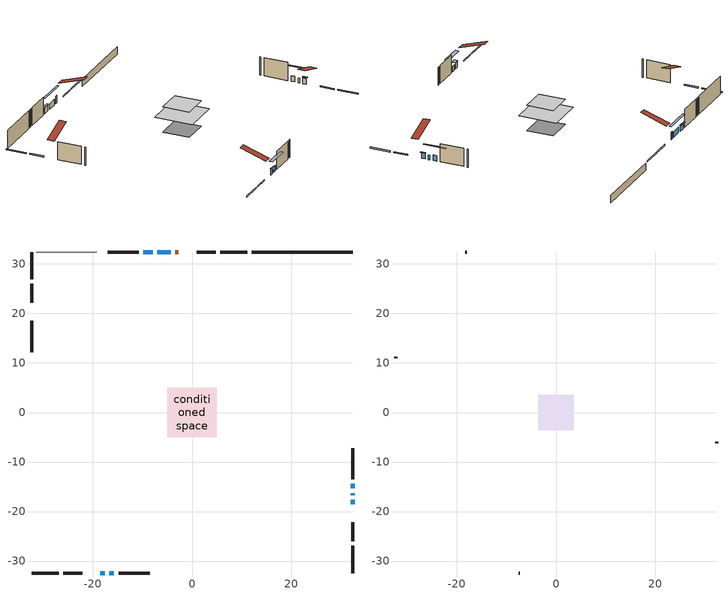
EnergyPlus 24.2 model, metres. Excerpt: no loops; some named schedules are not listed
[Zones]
conditioned space
 floor adiabatic (AdiabaticFloorConstruction): -5.04,-5.04 -5.04,5.04 5.04,5.04 5.04,-5.04 z3.2
 floor foundation (Slab1 construction): -3.56,-3.56 -3.56,3.56 3.56,3.56 3.56,-3.56 z-1.17
 wall outside (RimJoist1 construction): 11.15,32.41 5.68,32.41 / -32.41,-32.41 -26.94,-32.41 / -32.41,32.41 -32.41,26.94 / 32.41,-32.41 32.41,-26.94 z0.76:1.06
 wall outside (RimJoist2 construction): 4.75,32.41 0.94,32.41 / -26.01,-32.41 -22.2,-32.41 / -32.41,26.01 -32.41,22.2 / 32.41,-26.01 32.41,-22.2 z0.76:1.06
 wall outside (AdiabaticWallConstruction 1): -2.75,32.41 -3.37,32.41 z0.76:2.79
 wall outside (AdiabaticWallConstruction): 32.41,-18.51 32.41,-17.59 / -18.51,-32.41 -17.59,-32.41 / 32.41,-15.34 32.41,-14.42 / -16.67,-32.41 -15.75,-32.41 z0.76:2.29; -4.3,32.41 -7.04,32.41 / -7.97,32.41 -9.8,32.41 z0.76:2.28; 32.41,-16.67 32.41,-16.26 z0.76:1.98
 wall outside (Wall1 construction): -10.73,32.41 -17.05,32.41 / -14.82,-32.41 -8.5,-32.41 / -32.41,18.51 -32.41,12.19 / 32.41,-13.49 32.41,-7.17 z0.76:5.64
 wall foundation (FoundationWall1 construction): 32.41,32.41 12.08,32.41 z-1.17:0.76
 wall adiabatic (Wall4 construction): -19.21,32.41 -31.48,32.41 z0.76:5.64
 window (WindowConstruction): 32.41,-18.51 32.41,-17.6 z0.76:2.28
 window (WindowConstruction 5): -18.51,-32.41 -17.6,-32.41 z0.76:2.28
 window (WindowConstruction 1): -4.3,32.41 -7.04,32.41 z0.76:2.28
 window (WindowConstruction 2): -7.97,32.41 -9.8,32.41 z0.76:2.28
 window (WindowConstruction 6): 32.41,-16.67 32.41,-16.27 z0.76:1.98
 window (WindowConstruction 3): 32.41,-15.34 32.41,-14.42 z0.76:2.28
 window (WindowConstruction 4): -16.67,-32.41 -15.75,-32.41 z0.76:2.28
 door (Door): -2.75,32.41 -3.37,32.41 z0.76:2.79
 ceiling adiabatic (AdiabaticFloorConstruction): 5.04,-5.04 5.04,5.04 -5.04,5.04 -5.04,-5.04 z3.2
attic - vented
 floor to conditioned space (Floor1 construction Reversed): -3.56,-3.56 -3.56,3.56 3.56,3.56 3.56,-3.56 z5.64
 wall outside (Wall3 construction): -17.98,32.41 -18.28,32.41 / -7.57,-32.41 -7.27,-32.41 / -32.41,11.26 -32.41,10.96 / 32.41,-6.24 32.41,-5.94 z0.76:5.64
 roof outside (Roof1 construction): -1.82,32.41,5.64 -1.82,25.47,7.95 0.01,25.47,7.95 0.01,32.41,5.64; -19.44,-32.41,5.64 -19.44,-25.47,7.95 -21.27,-25.47,7.95 -21.27,-32.41,5.64; -32.41,19.44,5.64 -25.47,19.44,7.95 -25.47,21.27,7.95 -32.41,21.27,5.64; 32.41,-19.44,5.64 25.47,-19.44,7.95 25.47,-21.27,7.95 32.41,-21.27,5.64
shading: 32.41,-17.39 32.41,-18.71 32.87,-18.71 32.87,-17.39 z2.49; -17.39,-32.41 -18.71,-32.41 -18.71,-33.32 -17.39,-33.32 z2.49; -9.6,32.41 -1.74,32.41 -1.74,32.87 -9.6,32.87 z4.84; -10,32.41 -7.77,32.41 -7.77,32.87 -10,32.87 z2.49; 32.41,-11.86 32.41,-17.9 32.82,-17.9 32.82,-11.86 z4.84; -13.19,-32.41 -19.23,-32.41 -19.23,-33.32 -13.19,-33.32 z4.84
[Building]
Building 1: Terrain=Suburbs
[Site:Location]
Quebec Intl AP_QC: Latitude {deg}=46.8; Longitude {deg}=-71.38; Time Zone {hr}=-5; Elevation {m}=74; Keep Site Location Information=Yes
[Site:GroundTemperature:Shallow]
0.0108218, -2.24938, -2.43038, -1.3578, 2.94801, 7.23376, 10.9493, 13.303, 13.5029, 11.5886, 7.96783, 3.81355
[Site:WaterMainsTemperature]
Calculation Method=Schedule; Temperature Schedule=mains temperature schedule
[Material] Roughness=Rough; Thermal Absorptance=0.9
Name | Thickness {m} | Conductivity {W/m-K} | Density {kg/m3} | Specific Heat {J/kg-K} | Solar Absorptance | Visible Absorptance
asphalt or fiberglass shingles | 0.00635 | 0.162714 | 1121.4 | 1465.45 | 0.4 | 0.4
ceiling loosefill ins | 0.0846667 | 0.0480833 | 16.02 | 1046.75 | 0.7 | 0.7
ceiling stud and cavity | 0.1397 | 0.0796558 | 65.682 | 1177.47 | 0.7 | 0.7
concrete 4.0 in. | 0.1016 | 1.803125 | 2242.8 | 837.4 | 0.7 | 0.7
concrete 8.0 in. | 0.2032 | 1.803125 | 2242.8 | 837.4 | 0.7 | 0.7
door material | 0.04445 | 0.188738 | 512.64 | 1214.23 | 0.7 | 0.7
exterior vertical ins | 0.0460229 | 0.029427 | 32.04 | 1214.23 | 0.7 | 0.7
floor covering | 0.0127 | 0.0433444 | 54.468 | 1339.84 | 0.6 | 0.6
floor rigid ins; wall rigid ins | 0.512978 | 0.029427 | 32.04 | 1214.23 | 0.7 | 0.7
floor stud and cavity | 0.1397 | 1.75129 | 37.0049 | 1207.88 | 0.7 | 0.7
furniture material conditioned space 1 | 0.1524 | 0.115458 | 640.8 | 1214.23 | 0.6 | 0.6
gypsum board | 0.0127 | 0.160291 | 801 | 837.4 | 0.6 | 0.6
gypsum board 1 | 0.0127 | 0.160291 | 801 | 837.4 | 0.7 | 0.7
osb sheathing 0.5 in. | 0.0127 | 0.115458 | 512.64 | 1214.23 | 0.7 | 0.7
osb sheathing 0.5 in. 1 | 0.0127 | 0.115458 | 512.64 | 1214.23 | 0.4 | 0.4
osb sheathing 0.75 in. | 0.01905 | 0.115458 | 512.64 | 1214.23 | 0.7 | 0.7
osb sheathing 2.0 in. | 0.0508 | 0.115458 | 512.64 | 1214.23 | 0.7 | 0.7
rim joist stud and cavity | 0.0508 | 0.177588 | 50.32683 | 1063.81 | 0.6 | 0.6
rim joist stud and cavity 1 | 0.0508 | 0.0297552 | 125.044 | 1163.47 | 0.6 | 0.6
wall stud and cavity | 0.1397 | 0.0934493 | 139.0536 | 1170.24 | 0.7 | 0.7
wall stud and cavity 1 | 0.0889 | 6.9971 | 50.32683 | 1063.81 | 0.6 | 0.6
wall stud and cavity 2 | 0.1397 | 0.084264 | 139.0536 | 1170.24 | 0.7 | 0.7
wall stud and cavity 3 | 0.0889 | 0.380278 | 52.3479 | 1209.89 | 0.7 | 0.7
wall stud and cavity 4 | 0.0889 | 0.391764 | 83.0341 | 1211.67 | 0.7 | 0.7
wood siding | 0.0254 | 0.102417 | 544.68 | 1172.36 | 0.4 | 0.4
wood siding 1 | 0.00254 | 0.102417 | 544.68 | 1172.36 | 0.4 | 0.4
wood siding 2; wood siding 3; wood siding 4 | 0.0254 | 0.102417 | 544.68 | 1172.36 | 0.7 | 0.7
[WindowMaterial:SimpleGlazingSystem]
Name | U-Factor {W/m2-K} | Solar Heat Gain Coefficient
WindowMaterial | 2.927009 | 0.66
WindowMaterial 1 | 3.30232 | 0.66
WindowMaterial 2 | 6.779532 | 0.73
[Construction]
AdiabaticFloorConstruction: floor stud and cavity, floor rigid ins, osb sheathing 0.75 in., floor covering
AdiabaticWallConstruction: wood siding 3, wall rigid ins, wall stud and cavity 3, gypsum board
AdiabaticWallConstruction 1: wood siding 4, wall rigid ins, wall stud and cavity 3, gypsum board
Door: door material
Floor1 construction Reversed: gypsum board, ceiling stud and cavity, ceiling loosefill ins
FoundationWall1 construction: concrete 8.0 in., gypsum board 1
furniture construction conditioned space 1: furniture material conditioned space 1
PartitionWallConstruction: gypsum board, wall stud and cavity 4, gypsum board
RimJoist1 construction: wood siding 2, rim joist stud and cavity
RimJoist2 construction: wood siding 2, osb sheathing 2.0 in., rim joist stud and cavity 1
Roof1 construction: asphalt or fiberglass shingles
Slab1 construction: concrete 4.0 in.
Wall1 construction: wood siding, osb sheathing 0.5 in., wall stud and cavity, gypsum board
Wall3 construction: wood siding 1, wall stud and cavity 1
Wall4 construction: osb sheathing 0.5 in. 1, wall stud and cavity 2, gypsum board
WindowConstruction: WindowMaterial
WindowConstruction 1; WindowConstruction 2; WindowConstruction 3; WindowConstruction 4; WindowConstruction 5: WindowMaterial 1
WindowConstruction 6: WindowMaterial 2
[Zone] Multiplier=1; Part of Total Floor Area=Yes
Name | Volume {m3}
attic - vented | 19.0435
conditioned space | 360.9
[Space]
Name | Zone | Volume {m3}
attic - vented 1 | attic - vented | 19.0435
conditioned space 1 | conditioned space | 360.9
[ZoneInfiltration:EffectiveLeakageArea]
infil attic - vented 1: Zone or Space=attic - vented 1; Schedule=Always On Discrete; Effective Air Leakage Area {cm2}=1873.11; Stack Coefficient=0.000499927; Wind Coefficient=1.51068e-05
[ZoneMixing]
whole house fan mix: Zone or Space=attic - vented; Schedule=Always On Continuous; Design Flow Rate Calculation Method=Flow/Zone; Design Flow Rate {m3/s}=0; Source Zone or Space=conditioned space
[SurfaceProperty:ExposedFoundationPerimeter]
Slab1: Exposed Perimeter Calculation Method=TotalExposedPerimeter; Total Exposed Perimeter {m}=20.33
[InternalMass] Zone or ZoneList=conditioned space; Space or SpaceList=conditioned space 1
Name | Construction | Surface Area {m2}
furniture mass conditioned space 1 | furniture construction conditioned space 1 | 60.8921
partition wall mass | PartitionWallConstruction | 152.23
[Lights]
interior lighting: Zone or ZoneList or Space or SpaceList=conditioned space 1; Schedule=interior lighting schedule; Design Level Calculation Method=LightingLevel; Lighting Level {W}=343.2; Return Air Fraction=0; Fraction Radiant=0.6; Fraction Visible=0.2; Fraction Replaceable=1
[People]
occupants: Zone or ZoneList or Space or SpaceList=conditioned space 1; Number of People Schedule=occupants schedule; Number of People Calculation Method=People; Number of People=3; Fraction Radiant=0.314171; Sensible Heat Fraction=0.56303; Activity Level Schedule=occupants activity schedule; Carbon Dioxide Generation Rate {m3/s-W}=0; Enable ASHRAE 55 Comfort Warnings=No; Mean Radiant Temperature Calculation Type=EnclosureAveraged
[ElectricEquipment] Zone or ZoneList or Space or SpaceList=conditioned space 1; Design Level Calculation Method=EquipmentLevel
Name | Schedule | Design Level {W} | Fraction Latent | Fraction Radiant | Fraction Lost
clothes dryer | clothes dryer schedule | 140.772 | 0.015 | 0.081 | 0.85
clothes washer | clothes washer schedule | 32.1985 | 0.03 | 0.162 | 0.7
cooking range | cooking range schedule | 208.969 | 0.08 | 0.432 | 0.2
dishwasher | dishwasher schedule | 66.8632 | 0.3 | 0.18 | 0.4
fridge | fridge schedule | 72.9452 | 0 | 0.6 | 0
mech vent house fan | mech vent house fan schedule | 0 | 0 | 0 | 1
mech vent house fan cfis | mech vent house fan cfis schedule | 0 | 0 | 0 | 0
misc plug loads | misc plug loads schedule | 494.7 | 0.045 | 0.513 | 0.1
whole house fan | Always On Discrete | 0 | 0 | 0 | 1
[OtherEquipment] Zone or ZoneList or Space or SpaceList=conditioned space 1; Design Level Calculation Method=EquipmentLevel
Name | Fuel Type | Schedule | Design Level {W} | Fraction Latent | Fraction Radiant | Fraction Lost
clothes dryer 1 | Electricity | clothes dryer schedule | 0 | 0.015 | 0.081 | 0.85
cooking range 1 | Electricity | cooking range schedule | 0 | 0.08 | 0.432 | 0.2
general water use latent | None | general water use schedule | 59.3978 | 1 | 0 | 0
general water use sensible | None | general water use schedule | -58.539 | 0 | 0.6 | 0
mech vent house fan latent load | None | Always On Discrete | 0 | 1 | 0 | 0
mech vent house fan sensible load | None | Always On Discrete | 0 | 0 | 0 | 0
water heater energy adjustment1 | Electricity | Always On Discrete | 0.01 | 0 | 0 | 1
[ZoneInfiltration:DesignFlowRate] Zone or ZoneList or Space or SpaceList=conditioned space 1; Schedule=Always On Discrete; Design Flow Rate Calculation Method=Flow/Zone; Design Flow Rate {m3/s}=0
infil flow; natural vent flow; whole house fan flow
[ZoneControl:Thermostat]
conditioned space Thermostat: Zone or ZoneList=conditioned space; Control Type Schedule=conditioned space Thermostat Schedule; Control 1=conditioned space temperature setpoint; Temperature Difference Between Cutout And Setpoint {deltaC}=0
[ZoneHVAC:Baseboard:Convective:Electric]
electric baseboard: Availability Schedule=Always On Discrete; Heating Design Capacity {W}=11377.9; Efficiency=1
[Zone equipment]
conditioned space: electric baseboard
[Foundation:Kiva]
Foundation Kiva 1: Initial Indoor Air Temperature {C}=18; Wall Height Above Grade {m}=0.759988; Wall Depth Below Slab {m}=0.2032; Custom Block Material Name 1=exterior vertical ins; Custom Block Depth 1 {m}=1.92999; Custom Block X Position 1 {m}=0.2159; Custom Block Z Position 1 {m}=0
[Foundation:Kiva:Settings]
Soil Conductivity {W/m-K}=0.849921; Soil Density {kg/m3}=1842.3; Soil Specific Heat {J/kg-K}=418.7; Ground Solar Absorptivity=0.9; Ground Thermal Absorptivity=0.9; Ground Surface Roughness {m}=0.03; Far-Field Width {m}=40; Deep-Ground Boundary Condition=ZeroFlux; Deep-Ground Depth {m}=40; Minimum Cell Dimension {m}=0.2; Maximum Cell Growth Coefficient=3; Simulation Timestep=Timestep
[Exterior:Lights]
exterior lighting: Schedule=exterior lighting schedule; Design Level {W}=75.6
[EnergyManagementSystem:GlobalVariable]
infil_program_Qfan
infil_program_Qinf
natural_vent_program_Qnv
natural_vent_program_Qwhf
[EnergyManagementSystem:Sensor]
Name | Output:Variable or Output:Meter Index Key | Output:Variable or Output:Meter
airflow_gain | infil flow | Infiltration Sensible Heat Gain Energy
airflow_gain_1 | natural vent flow | Infiltration Sensible Heat Gain Energy
airflow_gain_2 | whole house fan flow | Infiltration Sensible Heat Gain Energy
airflow_loss | infil flow | Infiltration Sensible Heat Loss Energy
airflow_loss_1 | natural vent flow | Infiltration Sensible Heat Loss Energy
airflow_loss_2 | whole house fan flow | Infiltration Sensible Heat Loss Energy
clg_load_cond |  | Cooling:EnergyTransfer:Zone:CONDITIONED SPACE
clg_sp_s; clg_sp_s_1 | cooling setpoint | Schedule Value
clothes_dryer_exhaust_0_sch_s | clothes dryer exhaust 0 schedule | Schedule Value
conditioned_space_clg_unmet_s | conditioned space | Zone Cooling Setpoint Not Met Time
conditioned_space_htg_unmet_s | conditioned space | Zone Heating Setpoint Not Met Time
cool_season | cooling season schedule | Schedule Value
fridge_tin_s | conditioned space | Zone Mean Air Temperature
htg_load_cond |  | Heating:EnergyTransfer:Zone:CONDITIONED SPACE
htg_sp_s; htg_sp_s_1 | heating setpoint | Schedule Value
ig_ee_conv | clothes dryer | Electric Equipment Convective Heating Energy
ig_ee_conv_2 | cooking range | Electric Equipment Convective Heating Energy
ig_ee_conv_4 | fridge | Electric Equipment Convective Heating Energy
ig_ee_conv_5 | misc plug loads | Electric Equipment Convective Heating Energy
ig_ee_conv_6 | whole house fan | Electric Equipment Convective Heating Energy
ig_ee_rad | clothes dryer | Electric Equipment Radiant Heating Energy
ig_ee_rad_2 | cooking range | Electric Equipment Radiant Heating Energy
ig_ee_rad_4 | fridge | Electric Equipment Radiant Heating Energy
ig_ee_rad_5 | misc plug loads | Electric Equipment Radiant Heating Energy
ig_ee_rad_6 | whole house fan | Electric Equipment Radiant Heating Energy
ig_lgt_conv | interior lighting | Lights Convective Heating Energy
ig_lgt_rad | interior lighting | Lights Radiant Heating Energy
ig_lgt_vis | interior lighting | Lights Visible Radiation Heating Energy
ig_oe_conv | clothes dryer 1 | Other Equipment Convective Heating Energy
ig_oe_conv_1 | cooking range 1 | Other Equipment Convective Heating Energy
ig_oe_conv_2 | general water use latent | Other Equipment Convective Heating Energy
ig_oe_conv_3 | general water use sensible | Other Equipment Convective Heating Energy
ig_oe_conv_4 | water heater energy adjustment1 | Other Equipment Convective Heating Energy
ig_oe_rad | clothes dryer 1 | Other Equipment Radiant Heating Energy
ig_oe_rad_1 | cooking range 1 | Other Equipment Radiant Heating Energy
ig_oe_rad_2 | general water use latent | Other Equipment Radiant Heating Energy
ig_oe_rad_3 | general water use sensible | Other Equipment Radiant Heating Energy
ig_oe_rad_4 | water heater energy adjustment1 | Other Equipment Radiant Heating Energy
ig_ppl_conv | occupants | People Convective Heating Energy
ig_ppl_rad | occupants | People Radiant Heating Energy
im_conv | furniture mass conditioned space 1 | Surface Inside Face Convection Heat Gain Energy
im_conv_1 | partition wall mass | Surface Inside Face Convection Heat Gain Energy
im_ig | furniture mass conditioned space 1 | Surface Inside Face Internal Gains Radiation Heat Gain Energy
im_ig_1 | partition wall mass | Surface Inside Face Internal Gains Radiation Heat Gain Energy
im_lgt | furniture mass conditioned space 1 | Surface Inside Face Lights Radiation Heat Gain Energy
im_lgt_1 | partition wall mass | Surface Inside Face Lights Radiation Heat Gain Energy
im_sol | furniture mass conditioned space 1 | Surface Inside Face Solar Radiation Heat Gain Energy
im_sol_1 | partition wall mass | Surface Inside Face Solar Radiation Heat Gain Energy
im_surf | furniture mass conditioned space 1 | Surface Inside Face Net Surface Thermal Radiation Heat Gain Energy
im_surf_1 | partition wall mass | Surface Inside Face Net Surface Thermal Radiation Heat Gain Energy
mv_conv | mech vent house fan | Electric Equipment Convective Heating Energy
mv_conv_1 | mech vent house fan cfis | Electric Equipment Convective Heating Energy
mv_conv_2 | mech vent house fan latent load | Other Equipment Convective Heating Energy
mv_conv_3 | mech vent house fan sensible load | Other Equipment Convective Heating Energy
mv_rad | mech vent house fan | Electric Equipment Radiant Heating Energy
mv_rad_1 | mech vent house fan cfis | Electric Equipment Radiant Heating Energy
mv_rad_2 | mech vent house fan latent load | Other Equipment Radiant Heating Energy
mv_rad_3 | mech vent house fan sensible load | Other Equipment Radiant Heating Energy
natural_vent_s | natural vent schedule | Schedule Value
out_pb_s |  | Site Outdoor Air Barometric Pressure
out_wt_s |  | Site Outdoor Air Humidity Ratio
site_vw_s |  | Site Wind Speed
ss_back_out | Window1 | Surface Window Shortwave from Zone Back Out Window Heat Transfer Rate
ss_back_out_1 | Window10 | Surface Window Shortwave from Zone Back Out Window Heat Transfer Rate
ss_back_out_2 | Window2 | Surface Window Shortwave from Zone Back Out Window Heat Transfer Rate
ss_back_out_3 | Window3 | Surface Window Shortwave from Zone Back Out Window Heat Transfer Rate
ss_back_out_4 | Window5 | Surface Window Shortwave from Zone Back Out Window Heat Transfer Rate
ss_back_out_5 | Window6 | Surface Window Shortwave from Zone Back Out Window Heat Transfer Rate
ss_back_out_6 | Window9 | Surface Window Shortwave from Zone Back Out Window Heat Transfer Rate
ss_conv | Door1 | Surface Inside Face Convection Heat Gain Energy
ss_conv_1 | Window1 | Surface Inside Face Convection Heat Gain Energy
ss_conv_2 | Window10 | Surface Inside Face Convection Heat Gain Energy
ss_conv_3 | Window2 | Surface Inside Face Convection Heat Gain Energy
ss_conv_4 | Window3 | Surface Inside Face Convection Heat Gain Energy
ss_conv_5 | Window5 | Surface Inside Face Convection Heat Gain Energy
ss_conv_6 | Window6 | Surface Inside Face Convection Heat Gain Energy
ss_conv_7 | Window9 | Surface Inside Face Convection Heat Gain Energy
ss_ig | Door1 | Surface Inside Face Internal Gains Radiation Heat Gain Energy
ss_ig_1 | Window1 | Surface Inside Face Internal Gains Radiation Heat Gain Energy
ss_ig_2 | Window10 | Surface Inside Face Internal Gains Radiation Heat Gain Energy
ss_ig_3 | Window2 | Surface Inside Face Internal Gains Radiation Heat Gain Energy
ss_ig_4 | Window3 | Surface Inside Face Internal Gains Radiation Heat Gain Energy
ss_ig_5 | Window5 | Surface Inside Face Internal Gains Radiation Heat Gain Energy
ss_ig_6 | Window6 | Surface Inside Face Internal Gains Radiation Heat Gain Energy
ss_ig_7 | Window9 | Surface Inside Face Internal Gains Radiation Heat Gain Energy
ss_lgt | Door1 | Surface Inside Face Lights Radiation Heat Gain Energy
ss_sol | Door1 | Surface Inside Face Solar Radiation Heat Gain Energy
ss_surf | Door1 | Surface Inside Face Net Surface Thermal Radiation Heat Gain Energy
ss_surf_1 | Window1 | Surface Inside Face Net Surface Thermal Radiation Heat Gain Energy
ss_surf_2 | Window10 | Surface Inside Face Net Surface Thermal Radiation Heat Gain Energy
ss_surf_3 | Window2 | Surface Inside Face Net Surface Thermal Radiation Heat Gain Energy
ss_surf_4 | Window3 | Surface Inside Face Net Surface Thermal Radiation Heat Gain Energy
ss_surf_5 | Window5 | Surface Inside Face Net Surface Thermal Radiation Heat Gain Energy
ss_surf_6 | Window6 | Surface Inside Face Net Surface Thermal Radiation Heat Gain Energy
ss_surf_7 | Window9 | Surface Inside Face Net Surface Thermal Radiation Heat Gain Energy
ss_trans_in | Window1 | Surface Window Transmitted Solar Radiation Rate
ss_trans_in_1 | Window10 | Surface Window Transmitted Solar Radiation Rate
ss_trans_in_2 | Window2 | Surface Window Transmitted Solar Radiation Rate
ss_trans_in_3 | Window3 | Surface Window Transmitted Solar Radiation Rate
ss_trans_in_4 | Window5 | Surface Window Transmitted Solar Radiation Rate
ss_trans_in_5 | Window6 | Surface Window Transmitted Solar Radiation Rate
ss_trans_in_6 | Window9 | Surface Window Transmitted Solar Radiation Rate
ss_trans_out | Window1 | Surface Inside Face Initial Transmitted Diffuse Transmitted Out Window Solar Radiation Rate
ss_trans_out_1 | Window10 | Surface Inside Face Initial Transmitted Diffuse Transmitted Out Window Solar Radiation Rate
ss_trans_out_2 | Window2 | Surface Inside Face Initial Transmitted Diffuse Transmitted Out Window Solar Radiation Rate
ss_trans_out_3 | Window3 | Surface Inside Face Initial Transmitted Diffuse Transmitted Out Window Solar Radiation Rate
ss_trans_out_4 | Window5 | Surface Inside Face Initial Transmitted Diffuse Transmitted Out Window Solar Radiation Rate
ss_trans_out_5 | Window6 | Surface Inside Face Initial Transmitted Diffuse Transmitted Out Window Solar Radiation Rate
ss_trans_out_6 | Window9 | Surface Inside Face Initial Transmitted Diffuse Transmitted Out Window Solar Radiation Rate
s_conv | Floor1 | Surface Inside Face Convection Heat Gain Energy
s_conv_1 | FoundationWall1 | Surface Inside Face Convection Heat Gain Energy
s_conv_10 | RimJoist2:270 | Surface Inside Face Convection Heat Gain Energy
s_conv_11 | RimJoist2:90 | Surface Inside Face Convection Heat Gain Energy
s_conv_12 | Slab1 | Surface Inside Face Convection Heat Gain Energy
s_conv_13 | Wall1:0 | Surface Inside Face Convection Heat Gain Energy
s_conv_14 | Wall1:180 | Surface Inside Face Convection Heat Gain Energy
s_conv_15 | Wall1:270 | Surface Inside Face Convection Heat Gain Energy
s_conv_16 | Wall1:90 | Surface Inside Face Convection Heat Gain Energy
s_conv_17 | Wall4 | Surface Inside Face Convection Heat Gain Energy
s_conv_2 | inferred conditioned ceiling | Surface Inside Face Convection Heat Gain Energy
s_conv_3 | inferred conditioned floor | Surface Inside Face Convection Heat Gain Energy
s_conv_4 | RimJoist1:0 | Surface Inside Face Convection Heat Gain Energy
s_conv_5 | RimJoist1:180 | Surface Inside Face Convection Heat Gain Energy
s_conv_6 | RimJoist1:270 | Surface Inside Face Convection Heat Gain Energy
s_conv_7 | RimJoist1:90 | Surface Inside Face Convection Heat Gain Energy
s_conv_8 | RimJoist2:0 | Surface Inside Face Convection Heat Gain Energy
s_conv_9 | RimJoist2:180 | Surface Inside Face Convection Heat Gain Energy
s_ig | Floor1 | Surface Inside Face Internal Gains Radiation Heat Gain Energy
s_ig_1 | FoundationWall1 | Surface Inside Face Internal Gains Radiation Heat Gain Energy
s_ig_10 | RimJoist2:270 | Surface Inside Face Internal Gains Radiation Heat Gain Energy
s_ig_11 | RimJoist2:90 | Surface Inside Face Internal Gains Radiation Heat Gain Energy
s_ig_12 | Slab1 | Surface Inside Face Internal Gains Radiation Heat Gain Energy
s_ig_13 | Wall1:0 | Surface Inside Face Internal Gains Radiation Heat Gain Energy
s_ig_14 | Wall1:180 | Surface Inside Face Internal Gains Radiation Heat Gain Energy
s_ig_15 | Wall1:270 | Surface Inside Face Internal Gains Radiation Heat Gain Energy
s_ig_16 | Wall1:90 | Surface Inside Face Internal Gains Radiation Heat Gain Energy
s_ig_17 | Wall4 | Surface Inside Face Internal Gains Radiation Heat Gain Energy
s_ig_2 | inferred conditioned ceiling | Surface Inside Face Internal Gains Radiation Heat Gain Energy
s_ig_3 | inferred conditioned floor | Surface Inside Face Internal Gains Radiation Heat Gain Energy
s_ig_4 | RimJoist1:0 | Surface Inside Face Internal Gains Radiation Heat Gain Energy
s_ig_5 | RimJoist1:180 | Surface Inside Face Internal Gains Radiation Heat Gain Energy
s_ig_6 | RimJoist1:270 | Surface Inside Face Internal Gains Radiation Heat Gain Energy
s_ig_7 | RimJoist1:90 | Surface Inside Face Internal Gains Radiation Heat Gain Energy
s_ig_8 | RimJoist2:0 | Surface Inside Face Internal Gains Radiation Heat Gain Energy
s_ig_9 | RimJoist2:180 | Surface Inside Face Internal Gains Radiation Heat Gain Energy
s_lgt | Floor1 | Surface Inside Face Lights Radiation Heat Gain Energy
s_lgt_1 | FoundationWall1 | Surface Inside Face Lights Radiation Heat Gain Energy
s_lgt_10 | RimJoist2:270 | Surface Inside Face Lights Radiation Heat Gain Energy
s_lgt_11 | RimJoist2:90 | Surface Inside Face Lights Radiation Heat Gain Energy
s_lgt_12 | Slab1 | Surface Inside Face Lights Radiation Heat Gain Energy
s_lgt_13 | Wall1:0 | Surface Inside Face Lights Radiation Heat Gain Energy
s_lgt_14 | Wall1:180 | Surface Inside Face Lights Radiation Heat Gain Energy
s_lgt_15 | Wall1:270 | Surface Inside Face Lights Radiation Heat Gain Energy
s_lgt_16 | Wall1:90 | Surface Inside Face Lights Radiation Heat Gain Energy
s_lgt_17 | Wall4 | Surface Inside Face Lights Radiation Heat Gain Energy
s_lgt_2 | inferred conditioned ceiling | Surface Inside Face Lights Radiation Heat Gain Energy
s_lgt_3 | inferred conditioned floor | Surface Inside Face Lights Radiation Heat Gain Energy
s_lgt_4 | RimJoist1:0 | Surface Inside Face Lights Radiation Heat Gain Energy
s_lgt_5 | RimJoist1:180 | Surface Inside Face Lights Radiation Heat Gain Energy
s_lgt_6 | RimJoist1:270 | Surface Inside Face Lights Radiation Heat Gain Energy
s_lgt_7 | RimJoist1:90 | Surface Inside Face Lights Radiation Heat Gain Energy
s_lgt_8 | RimJoist2:0 | Surface Inside Face Lights Radiation Heat Gain Energy
s_lgt_9 | RimJoist2:180 | Surface Inside Face Lights Radiation Heat Gain Energy
s_sol | Floor1 | Surface Inside Face Solar Radiation Heat Gain Energy
s_sol_1 | FoundationWall1 | Surface Inside Face Solar Radiation Heat Gain Energy
s_sol_10 | RimJoist2:270 | Surface Inside Face Solar Radiation Heat Gain Energy
s_sol_11 | RimJoist2:90 | Surface Inside Face Solar Radiation Heat Gain Energy
s_sol_12 | Slab1 | Surface Inside Face Solar Radiation Heat Gain Energy
s_sol_13 | Wall1:0 | Surface Inside Face Solar Radiation Heat Gain Energy
s_sol_14 | Wall1:180 | Surface Inside Face Solar Radiation Heat Gain Energy
